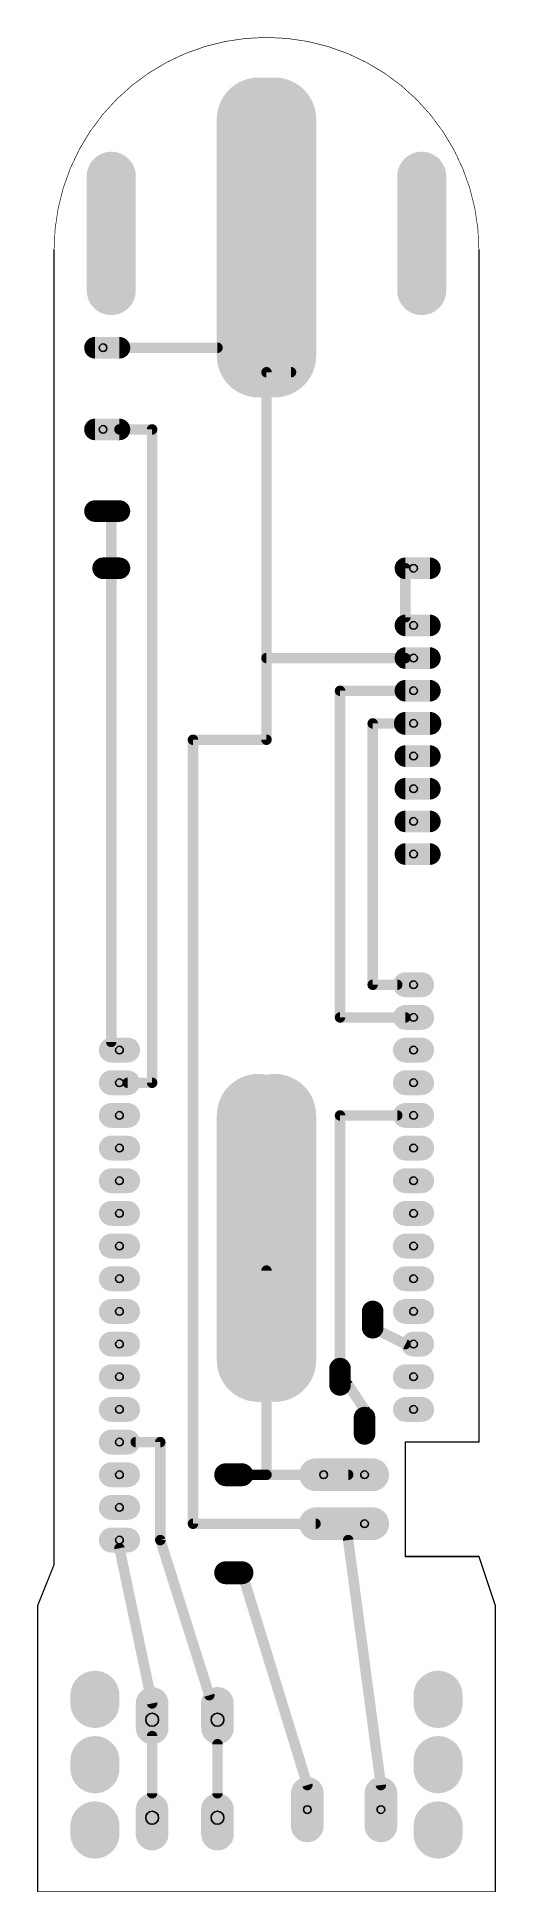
# Model space of a CAD drawing. Extents: x 0 to 36, y 2 to 146.
import ezdxf

# ---------------------------------------------------------------- set-up
doc = ezdxf.new("R2010")
doc.units = 0
doc.layers.add('16', color=174, linetype='CONTINUOUS')
doc.layers.add('20', color=178, linetype='CONTINUOUS')

msp = doc.modelspace()

# ---------------------------------------------------------------- linework, layer by layer
at = {"layer": '16'}
for points, const_width in [([(34.29, 129.54, 1), (1.27, 129.54)], 0.05), ([(18.7579, 139.7, 1), (15.5321, 139.7)], 3.2258), ([(19.3929, 139.7, 1), (16.1671, 139.7)], 3.2258), ([(20.0279, 139.7, 1), (16.8021, 139.7)], 3.2258), ([(6.6675, 135.255, 1), (4.7625, 135.255)], 1.905), ([(30.7975, 135.255, 1), (28.8925, 135.255)], 1.905), ([(1.295, 129.54, 1), (1.245, 129.54)], 0.05), ([(1.2575, 129.54, 1), (1.2825, 129.54)], 0.025), ([(34.315, 129.54, 1), (34.265, 129.54)], 0.05), ([(34.2775, 129.54, 1), (34.3025, 129.54)], 0.025), ([(4.7625, 126.365, 1), (6.6675, 126.365)], 1.905), ([(28.8925, 126.365, 1), (30.7975, 126.365)], 1.905), ([(4.445, 122.3391, 1), (4.445, 121.5009)], 0.8382), ([(6.35, 121.5009, 1), (6.35, 122.3391)], 0.8382), ([(15.5321, 121.285, 1), (18.7579, 121.285)], 3.2258), ([(16.1671, 121.285, 1), (19.3929, 121.285)], 3.2258), ([(16.8021, 121.285, 1), (20.0279, 121.285)], 3.2258), ([(6.985, 122.1232, 1), (6.985, 121.7168)], 0.4064), ([(13.97, 121.7168, 1), (13.97, 122.1232)], 0.4064), ([(17.78, 120.2182, 1), (17.78, 119.8118)], 0.4064), ([(17.9832, 120.015, 1), (17.5768, 120.015)], 0.4064), ([(19.685, 119.8118, 1), (19.685, 120.2182)], 0.4064), ([(4.445, 115.9891, 1), (4.445, 115.1509)], 0.8382), ([(6.35, 115.1509, 1), (6.35, 115.9891)], 0.8382), ([(6.35, 115.7732, 1), (6.35, 115.3668)], 0.4064), ([(9.0932, 115.57, 1), (8.6868, 115.57)], 0.4064), ([(8.89, 115.3668, 1), (8.89, 115.7732)], 0.4064), ([(4.445, 109.6391, 1), (4.445, 108.8009)], 0.8382), ([(5.715, 109.6391, 1), (5.715, 108.8009)], 0.8382), ([(5.715, 108.8009, 1), (5.715, 109.6391)], 0.8382), ([(5.9182, 109.22, 1), (5.5118, 109.22)], 0.4064), ([(6.35, 108.8009, 1), (6.35, 109.6391)], 0.8382), ([(5.08, 105.1941, 1), (5.08, 104.3559)], 0.8382), ([(6.35, 104.3559, 1), (6.35, 105.1941)], 0.8382), ([(28.575, 105.1941, 1), (28.575, 104.3559)], 0.8382), ([(30.48, 104.3559, 1), (30.48, 105.1941)], 0.8382), ([(28.7782, 104.775, 1), (28.3718, 104.775)], 0.4064), ([(28.575, 100.7491, 1), (28.575, 99.9109)], 0.8382), ([(28.3718, 100.965, 1), (28.7782, 100.965)], 0.4064), ([(30.48, 99.9109, 1), (30.48, 100.7491)], 0.8382), ([(17.78, 97.9932, 1), (17.78, 97.5868)], 0.4064), ([(28.575, 98.2091, 1), (28.575, 97.3709)], 0.8382), ([(28.575, 97.5868, 1), (28.575, 97.9932)], 0.4064), ([(30.48, 97.3709, 1), (30.48, 98.2091)], 0.8382), ([(23.495, 95.4532, 1), (23.495, 95.0468)], 0.4064), ([(23.6982, 95.25, 1), (23.2918, 95.25)], 0.4064), ([(28.575, 95.6691, 1), (28.575, 94.8309)], 0.8382), ([(27.94, 95.0468, 1), (27.94, 95.4532)], 0.4064), ([(30.48, 94.8309, 1), (30.48, 95.6691)], 0.8382), ([(26.2382, 92.71, 1), (25.8318, 92.71)], 0.4064), ([(26.035, 92.9132, 1), (26.035, 92.5068)], 0.4064), ([(28.575, 93.1545, 1), (28.575, 92.2655)], 0.889), ([(27.94, 92.5068, 1), (27.94, 92.9132)], 0.4064), ([(30.48, 92.2655, 1), (30.48, 93.1545)], 0.889), ([(12.065, 91.6432, 1), (12.065, 91.2368)], 0.4064), ([(12.2682, 91.44, 1), (11.8618, 91.44)], 0.4064), ([(17.5768, 91.44, 1), (17.9832, 91.44)], 0.4064), ([(17.78, 91.2368, 1), (17.78, 91.6432)], 0.4064), ([(28.575, 90.5891, 1), (28.575, 89.7509)], 0.8382), ([(30.48, 89.7509, 1), (30.48, 90.5891)], 0.8382), ([(28.575, 88.0491, 1), (28.575, 87.2109)], 0.8382), ([(30.48, 87.2109, 1), (30.48, 88.0491)], 0.8382), ([(28.575, 85.5091, 1), (28.575, 84.6709)], 0.8382), ([(30.48, 84.6709, 1), (30.48, 85.5091)], 0.8382), ([(28.575, 82.9691, 1), (28.575, 82.1309)], 0.8382), ([(30.48, 82.1309, 1), (30.48, 82.9691)], 0.8382), ([(26.035, 72.5932, 1), (26.035, 72.1868)], 0.4064), ([(25.8318, 72.39, 1), (26.2382, 72.39)], 0.4064), ([(28.575, 72.8726, 1), (28.575, 71.9074)], 0.9652), ([(27.94, 72.1868, 1), (27.94, 72.5932)], 0.4064), ([(29.845, 71.9074, 1), (29.845, 72.8726)], 0.9652), ([(28.575, 70.3326, 1), (28.575, 69.3674)], 0.9652), ([(29.845, 69.3674, 1), (29.845, 70.3326)], 0.9652), ([(23.495, 70.0532, 1), (23.495, 69.6468)], 0.4064), ([(23.2918, 69.85, 1), (23.6982, 69.85)], 0.4064), ([(28.575, 69.6468, 1), (28.575, 70.0532)], 0.4064), ([(5.715, 67.7926, 1), (5.715, 66.8274)], 0.9652), ([(5.5118, 67.945, 1), (5.9182, 67.945)], 0.4064), ([(6.985, 66.8274, 1), (6.985, 67.7926)], 0.9652), ([(28.575, 67.7926, 1), (28.575, 66.8274)], 0.9652), ([(29.845, 66.8274, 1), (29.845, 67.7926)], 0.9652), ([(5.715, 65.2526, 1), (5.715, 64.2874)], 0.9652), ([(6.985, 64.2874, 1), (6.985, 65.2526)], 0.9652), ([(6.985, 64.9732, 1), (6.985, 64.5668)], 0.4064), ([(8.6868, 64.77, 1), (9.0932, 64.77)], 0.4064), ([(8.89, 64.5668, 1), (8.89, 64.9732)], 0.4064), ([(18.7579, 62.23, 1), (15.5321, 62.23)], 3.2258), ([(20.0279, 62.23, 1), (16.8021, 62.23)], 3.2258), ([(28.575, 65.2526, 1), (28.575, 64.2874)], 0.9652), ([(29.845, 64.2874, 1), (29.845, 65.2526)], 0.9652), ([(5.715, 62.7126, 1), (5.715, 61.7474)], 0.9652), ([(6.985, 61.7474, 1), (6.985, 62.7126)], 0.9652), ([(23.495, 62.4332, 1), (23.495, 62.0268)], 0.4064), ([(23.6982, 62.23, 1), (23.2918, 62.23)], 0.4064), ([(28.575, 62.7126, 1), (28.575, 61.7474)], 0.9652), ([(27.94, 62.0268, 1), (27.94, 62.4332)], 0.4064), ([(29.845, 61.7474, 1), (29.845, 62.7126)], 0.9652), ([(5.715, 60.1726, 1), (5.715, 59.2074)], 0.9652), ([(6.985, 59.2074, 1), (6.985, 60.1726)], 0.9652), ([(28.575, 60.1726, 1), (28.575, 59.2074)], 0.9652), ([(29.845, 59.2074, 1), (29.845, 60.1726)], 0.9652), ([(5.715, 57.6326, 1), (5.715, 56.6674)], 0.9652), ([(6.985, 56.6674, 1), (6.985, 57.6326)], 0.9652), ([(28.575, 57.6326, 1), (28.575, 56.6674)], 0.9652), ([(29.845, 56.6674, 1), (29.845, 57.6326)], 0.9652), ([(5.715, 55.0926, 1), (5.715, 54.1274)], 0.9652), ([(6.985, 54.1274, 1), (6.985, 55.0926)], 0.9652), ([(28.575, 55.0926, 1), (28.575, 54.1274)], 0.9652), ([(29.845, 54.1274, 1), (29.845, 55.0926)], 0.9652), ([(5.715, 52.5526, 1), (5.715, 51.5874)], 0.9652), ([(6.985, 51.5874, 1), (6.985, 52.5526)], 0.9652), ([(28.575, 52.5526, 1), (28.575, 51.5874)], 0.9652), ([(29.845, 51.5874, 1), (29.845, 52.5526)], 0.9652), ([(5.715, 50.0126, 1), (5.715, 49.0474)], 0.9652), ([(6.985, 49.0474, 1), (6.985, 50.0126)], 0.9652), ([(17.9832, 50.165, 1), (17.5768, 50.165)], 0.4064), ([(28.575, 50.0126, 1), (28.575, 49.0474)], 0.9652), ([(29.845, 49.0474, 1), (29.845, 50.0126)], 0.9652), ([(5.715, 47.4726, 1), (5.715, 46.5074)], 0.9652), ([(6.985, 46.5074, 1), (6.985, 47.4726)], 0.9652), ([(26.4541, 46.99, 1), (25.6159, 46.99)], 0.8382), ([(28.575, 47.4726, 1), (28.575, 46.5074)], 0.9652), ([(29.845, 46.5074, 1), (29.845, 47.4726)], 0.9652), ([(5.715, 44.9326, 1), (5.715, 43.9674)], 0.9652), ([(6.985, 43.9674, 1), (6.985, 44.9326)], 0.9652), ([(15.5321, 43.18, 1), (18.7579, 43.18)], 3.2258), ([(16.8021, 43.18, 1), (20.0279, 43.18)], 3.2258), ([(25.6159, 45.72, 1), (26.4541, 45.72)], 0.8382), ([(26.1259, 45.9017, 1), (25.9441, 45.5383)], 0.4064), ([(29.21, 44.9326, 1), (29.21, 43.9674)], 0.9652), ([(28.4841, 44.2683, 1), (28.6659, 44.6317)], 0.4064), ([(29.845, 43.9674, 1), (29.845, 44.9326)], 0.9652), ([(23.9141, 42.545, 1), (23.0759, 42.545)], 0.8382), ([(23.2918, 43.18, 1), (23.6982, 43.18)], 0.4064), ([(5.715, 42.3926, 1), (5.715, 41.4274)], 0.9652), ([(6.985, 41.4274, 1), (6.985, 42.3926)], 0.9652), ([(28.575, 42.3926, 1), (28.575, 41.4274)], 0.9652), ([(29.845, 41.4274, 1), (29.845, 42.3926)], 0.9652), ([(23.0759, 41.275, 1), (23.9141, 41.275)], 0.8382), ([(24.2991, 41.3877, 1), (23.9609, 41.1623)], 0.4064), ([(5.715, 39.8526, 1), (5.715, 38.8874)], 0.9652), ([(6.985, 38.8874, 1), (6.985, 39.8526)], 0.9652), ([(25.8191, 38.735, 1), (24.9809, 38.735)], 0.8382), ([(25.2309, 39.2573, 1), (25.5691, 39.4827)], 0.4064), ([(28.575, 39.8526, 1), (28.575, 38.8874)], 0.9652), ([(29.845, 38.8874, 1), (29.845, 39.8526)], 0.9652), ([(5.715, 37.3126, 1), (5.715, 36.3474)], 0.9652), ([(6.985, 36.3474, 1), (6.985, 37.3126)], 0.9652), ([(24.9809, 37.465, 1), (25.8191, 37.465)], 0.8382), ([(7.62, 37.0332, 1), (7.62, 36.6268)], 0.4064), ([(9.7282, 36.83, 1), (9.3218, 36.83)], 0.4064), ([(9.525, 36.6268, 1), (9.525, 37.0332)], 0.4064), ([(28.575, 36.855, 1), (28.575, 36.805)], 0.05), ([(28.6, 36.83, 1), (28.55, 36.83)], 0.05), ([(34.265, 36.83, 1), (34.315, 36.83)], 0.05), ([(34.29, 36.805, 1), (34.29, 36.855)], 0.05), ([(5.715, 34.7726, 1), (5.715, 33.8074)], 0.9652), ([(6.985, 33.8074, 1), (6.985, 34.7726)], 0.9652), ([(14.605, 34.7345, 1), (14.605, 33.8455)], 0.889), ([(15.875, 33.8455, 1), (15.875, 34.7345)], 0.889), ([(16.51, 34.4932, 1), (16.51, 34.0868)], 0.4064), ([(17.78, 34.4932, 1), (17.78, 34.0868)], 0.4064), ([(17.78, 34.0868, 1), (17.78, 34.4932)], 0.4064), ([(21.59, 34.925, 1), (21.59, 33.655)], 1.27), ([(24.13, 34.0868, 1), (24.13, 34.4932)], 0.4064), ([(26.035, 33.655, 1), (26.035, 34.925)], 1.27), ([(17.5768, 34.29, 1), (17.9832, 34.29)], 0.4064), ([(5.715, 32.2326, 1), (5.715, 31.2674)], 0.9652), ([(6.985, 31.2674, 1), (6.985, 32.2326)], 0.9652), ([(21.59, 31.115, 1), (21.59, 29.845)], 1.27), ([(26.035, 29.845, 1), (26.035, 31.115)], 1.27), ([(12.065, 30.6832, 1), (12.065, 30.2768)], 0.4064), ([(11.8618, 30.48, 1), (12.2682, 30.48)], 0.4064), ([(21.59, 30.2768, 1), (21.59, 30.6832)], 0.4064), ([(5.715, 29.6926, 1), (5.715, 28.7274)], 0.9652), ([(6.5488, 28.6169, 1), (6.1512, 28.5331)], 0.4064), ([(6.985, 28.7274, 1), (6.985, 29.6926)], 0.9652), ([(9.7188, 29.2712, 1), (9.3312, 29.1488)], 0.4064), ([(9.3218, 29.21, 1), (9.7282, 29.21)], 0.4064), ([(24.3314, 29.2369, 1), (23.9286, 29.1831)], 0.4064), ([(14.605, 27.1145, 1), (14.605, 26.2255)], 0.889), ([(15.875, 26.2255, 1), (15.875, 27.1145)], 0.889), ([(28.575, 27.97, 1), (28.575, 27.91)], 0.06), ([(28.55, 27.94, 1), (28.6, 27.94)], 0.05), ([(34.3137, 27.9479, 1), (34.2663, 27.9321)], 0.05), ([(34.29, 27.91, 1), (34.29, 27.97)], 0.06), ([(1.245, 27.305, 1), (1.295, 27.305)], 0.05), ([(1.2932, 27.2957, 1), (1.2468, 27.3143)], 0.05), ([(16.0692, 26.7298, 1), (15.6808, 26.6102)], 0.4064), ([(0.025, 24.13, 1), (-0.025, 24.13)], 0.05), ([(-0.0232, 24.1393, 1), (0.0232, 24.1207)], 0.05), ([(35.585, 24.13, 1), (35.535, 24.13)], 0.05), ([(35.5363, 24.1221, 1), (35.5837, 24.1379)], 0.05), ([(5.3975, 17.145, 1), (3.4925, 17.145)], 1.905), ([(32.0675, 17.145, 1), (30.1625, 17.145)], 1.905), ([(3.4925, 16.51, 1), (5.3975, 16.51)], 1.905), ([(9.525, 16.51, 1), (8.255, 16.51)], 1.27), ([(14.605, 16.51, 1), (13.335, 16.51)], 1.27), ([(13.1412, 17.0838, 1), (13.5288, 17.2062)], 0.4064), ([(30.1625, 16.51, 1), (32.0675, 16.51)], 1.905), ([(8.6912, 16.4681, 1), (9.0888, 16.5519)], 0.4064), ([(8.255, 14.605, 1), (9.525, 14.605)], 1.27), ([(13.335, 14.605, 1), (14.605, 14.605)], 1.27), ([(5.3975, 12.065, 1), (3.4925, 12.065)], 1.905), ([(9.0932, 13.97, 1), (8.6868, 13.97)], 0.4064), ([(14.1732, 13.335, 1), (13.7668, 13.335)], 0.4064), ([(32.0675, 12.065, 1), (30.1625, 12.065)], 1.905), ([(3.4925, 11.43, 1), (5.3975, 11.43)], 1.905), ([(30.1625, 11.43, 1), (32.0675, 11.43)], 1.905), ([(21.59, 9.525, 1), (20.32, 9.525)], 1.27), ([(20.7608, 10.1002, 1), (21.1492, 10.2198)], 0.4064), ([(27.305, 9.525, 1), (26.035, 9.525)], 1.27), ([(26.4686, 10.1331, 1), (26.8714, 10.1869)], 0.4064), ([(5.3975, 6.985, 1), (3.4925, 6.985)], 1.905), ([(9.525, 8.255, 1), (8.255, 8.255)], 1.27), ([(8.6868, 9.525, 1), (9.0932, 9.525)], 0.4064), ([(14.605, 8.255, 1), (13.335, 8.255)], 1.27), ([(13.7668, 9.525, 1), (14.1732, 9.525)], 0.4064), ([(32.0675, 6.985, 1), (30.1625, 6.985)], 1.905), ([(3.4925, 6.35, 1), (5.3975, 6.35)], 1.905), ([(20.32, 6.985, 1), (21.59, 6.985)], 1.27), ([(26.035, 6.985, 1), (27.305, 6.985)], 1.27), ([(30.1625, 6.35, 1), (32.0675, 6.35)], 1.905), ([(8.255, 6.35, 1), (9.525, 6.35)], 1.27), ([(13.335, 6.35, 1), (14.605, 6.35)], 1.27), ([(-0.025, 1.905, 1), (0.025, 1.905)], 0.05), ([(0, 1.9175, 1), (0, 1.8925)], 0.025), ([(35.535, 1.905, 1), (35.585, 1.905)], 0.05), ([(35.56, 1.8925, 1), (35.56, 1.9175)], 0.025)]:
    msp.add_lwpolyline(points, format="xyb", dxfattribs=dict(at, const_width=const_width))
for points, const_width in [([(17.145, 139.7), (17.145, 121.285)], 6.4516), ([(17.78, 139.7), (17.78, 121.285)], 6.4516), ([(18.415, 139.7), (18.415, 121.285)], 6.4516), ([(5.715, 135.255), (5.715, 126.365)], 3.81), ([(29.845, 135.255), (29.845, 126.365)], 3.81), ([(1.27, 27.305), (1.27, 129.54)], 0.1), ([(34.29, 129.54), (34.29, 36.83)], 0.1), ([(4.445, 121.92), (6.35, 121.92)], 1.6764), ([(6.985, 121.92), (13.97, 121.92)], 0.8128), ([(17.78, 120.015), (19.685, 120.015)], 0.8128), ([(17.78, 91.44), (17.78, 120.015)], 0.8128), ([(4.445, 115.57), (6.35, 115.57)], 1.6764), ([(8.89, 115.57), (6.35, 115.57)], 0.8128), ([(8.89, 64.77), (8.89, 115.57)], 0.8128), ([(4.445, 109.22), (5.715, 109.22)], 1.6764), ([(5.715, 109.22), (6.35, 109.22)], 1.6764), ([(5.715, 67.945), (5.715, 109.22)], 0.8128), ([(6.35, 104.775), (5.08, 104.775)], 1.6764), ([(30.48, 104.775), (28.575, 104.775)], 1.6764), ([(28.575, 100.965), (28.575, 104.775)], 0.8128), ([(30.48, 100.33), (28.575, 100.33)], 1.6764), ([(28.575, 97.79), (17.78, 97.79)], 0.8128), ([(30.48, 97.79), (28.575, 97.79)], 1.6764), ([(27.94, 95.25), (23.495, 95.25)], 0.8128), ([(23.495, 95.25), (23.495, 69.85)], 0.8128), ([(30.48, 95.25), (28.575, 95.25)], 1.6764), ([(26.035, 72.39), (26.035, 92.71)], 0.8128), ([(26.035, 92.71), (27.94, 92.71)], 0.8128), ([(30.48, 92.71), (28.575, 92.71)], 1.778), ([(17.78, 91.44), (12.065, 91.44)], 0.8128), ([(12.065, 30.48), (12.065, 91.44)], 0.8128), ([(30.48, 90.17), (28.575, 90.17)], 1.6764), ([(30.48, 87.63), (28.575, 87.63)], 1.6764), ([(30.48, 85.09), (28.575, 85.09)], 1.6764), ([(30.48, 82.55), (28.575, 82.55)], 1.6764), ([(27.94, 72.39), (26.035, 72.39)], 0.8128), ([(28.575, 72.39), (29.845, 72.39)], 1.9304), ([(28.575, 69.85), (29.845, 69.85)], 1.9304), ([(23.495, 69.85), (28.575, 69.85)], 0.8128), ([(5.715, 67.31), (6.985, 67.31)], 1.9304), ([(28.575, 67.31), (29.845, 67.31)], 1.9304), ([(5.715, 64.77), (6.985, 64.77)], 1.9304), ([(6.985, 64.77), (8.89, 64.77)], 0.8128), ([(17.145, 43.18), (17.145, 62.23)], 6.4516), ([(18.415, 43.18), (18.415, 62.23)], 6.4516), ([(28.575, 64.77), (29.845, 64.77)], 1.9304), ([(5.715, 62.23), (6.985, 62.23)], 1.9304), ([(23.495, 62.23), (27.94, 62.23)], 0.8128), ([(23.495, 62.23), (23.495, 43.18)], 0.8128), ([(28.575, 62.23), (29.845, 62.23)], 1.9304), ([(5.715, 59.69), (6.985, 59.69)], 1.9304), ([(28.575, 59.69), (29.845, 59.69)], 1.9304), ([(5.715, 57.15), (6.985, 57.15)], 1.9304), ([(28.575, 57.15), (29.845, 57.15)], 1.9304), ([(5.715, 54.61), (6.985, 54.61)], 1.9304), ([(28.575, 54.61), (29.845, 54.61)], 1.9304), ([(5.715, 52.07), (6.985, 52.07)], 1.9304), ([(28.575, 52.07), (29.845, 52.07)], 1.9304), ([(5.715, 49.53), (6.985, 49.53)], 1.9304), ([(17.78, 50.165), (17.78, 34.29)], 0.8128), ([(28.575, 49.53), (29.845, 49.53)], 1.9304), ([(5.715, 46.99), (6.985, 46.99)], 1.9304), ([(26.035, 46.99), (26.035, 45.72)], 1.6764), ([(28.575, 46.99), (29.845, 46.99)], 1.9304), ([(5.715, 44.45), (6.985, 44.45)], 1.9304), ([(26.035, 45.72), (28.575, 44.45)], 0.8128), ([(29.21, 44.45), (29.845, 44.45)], 1.9304), ([(23.495, 42.545), (23.495, 41.275)], 1.6764), ([(5.715, 41.91), (6.985, 41.91)], 1.9304), ([(28.575, 41.91), (29.845, 41.91)], 1.9304), ([(25.4, 39.37), (24.13, 41.275)], 0.8128), ([(5.715, 39.37), (6.985, 39.37)], 1.9304), ([(25.4, 38.735), (25.4, 37.465)], 1.6764), ([(28.575, 39.37), (29.845, 39.37)], 1.9304), ([(5.715, 36.83), (6.985, 36.83)], 1.9304), ([(9.525, 36.83), (7.62, 36.83)], 0.8128), ([(9.525, 29.21), (9.525, 36.83)], 0.8128), ([(34.29, 36.83), (28.575, 36.83)], 0.1), ([(28.575, 36.83), (28.575, 27.94)], 0.1), ([(5.715, 34.29), (6.985, 34.29)], 1.9304), ([(14.605, 34.29), (15.875, 34.29)], 1.778), ([(17.78, 34.29), (16.51, 34.29)], 0.8128), ([(24.13, 34.29), (17.78, 34.29)], 0.8128), ([(21.59, 34.29), (26.035, 34.29)], 2.54), ([(5.715, 31.75), (6.985, 31.75)], 1.9304), ([(26.035, 30.48), (21.59, 30.48)], 2.54), ([(21.59, 30.48), (12.065, 30.48)], 0.8128), ([(5.715, 29.21), (6.985, 29.21)], 1.9304), ([(6.35, 28.575), (8.89, 16.51)], 0.8128), ([(13.335, 17.145), (9.525, 29.21)], 0.8128), ([(24.13, 29.21), (26.67, 10.16)], 0.8128), ([(15.875, 26.67), (14.605, 26.67)], 1.778), ([(34.29, 27.94), (28.575, 27.94)], 0.12), ([(34.29, 27.94), (35.56, 24.13)], 0.1), ([(0, 24.13), (1.27, 27.305)], 0.1), ([(20.955, 10.16), (15.875, 26.67)], 0.8128), ([(0, 1.905), (0, 24.13)], 0.1), ([(35.56, 24.13), (35.56, 1.905)], 0.1), ([(4.445, 16.51), (4.445, 17.145)], 3.81), ([(31.115, 16.51), (31.115, 17.145)], 3.81), ([(8.89, 16.51), (8.89, 14.605)], 2.54), ([(13.97, 16.51), (13.97, 14.605)], 2.54), ([(4.445, 11.43), (4.445, 12.065)], 3.81), ([(8.89, 13.97), (8.89, 9.525)], 0.8128), ([(13.97, 13.335), (13.97, 9.525)], 0.8128), ([(31.115, 11.43), (31.115, 12.065)], 3.81), ([(20.955, 9.525), (20.955, 6.985)], 2.54), ([(26.67, 6.985), (26.67, 9.525)], 2.54), ([(4.445, 6.35), (4.445, 6.985)], 3.81), ([(8.89, 8.255), (8.89, 6.35)], 2.54), ([(13.97, 6.35), (13.97, 8.255)], 2.54), ([(31.115, 6.35), (31.115, 6.985)], 3.81), ([(0, 1.905), (35.56, 1.905)], 0.05)]:
    msp.add_lwpolyline(points, dxfattribs=dict(at, const_width=const_width))
at = {"layer": '20'}
for centre, radius in [((5.08, 121.92), 0.3), ((5.08, 115.57), 0.3), ((5.08, 109.22), 0.3), ((5.715, 104.775), 0.3), ((29.21, 104.775), 0.3), ((29.21, 100.33), 0.3), ((29.21, 97.79), 0.3), ((29.21, 95.25), 0.3), ((29.21, 92.71), 0.3), ((29.21, 90.17), 0.3), ((29.21, 87.63), 0.3), ((29.21, 85.09), 0.3), ((29.21, 82.55), 0.3), ((29.21, 72.39), 0.3), ((29.21, 69.85), 0.3), ((6.35, 67.31), 0.3), ((29.21, 67.31), 0.3), ((6.35, 64.77), 0.3), ((29.21, 64.77), 0.3), ((6.35, 62.23), 0.3), ((29.21, 62.23), 0.3), ((6.35, 59.69), 0.3), ((29.21, 59.69), 0.3), ((6.35, 57.15), 0.3), ((29.21, 57.15), 0.3), ((6.35, 54.61), 0.3), ((29.21, 54.61), 0.3), ((6.35, 52.07), 0.3), ((29.21, 52.07), 0.3), ((6.35, 49.53), 0.3), ((29.21, 49.53), 0.3), ((6.35, 46.99), 0.3), ((26.035, 46.355), 0.3), ((29.21, 46.99), 0.3), ((6.35, 44.45), 0.3), ((29.21, 44.45), 0.3), ((6.35, 41.91), 0.3), ((23.495, 41.91), 0.3), ((29.21, 41.91), 0.3), ((6.35, 39.37), 0.3), ((29.21, 39.37), 0.3), ((25.4, 38.1), 0.3), ((6.35, 36.83), 0.3), ((6.35, 34.29), 0.3), ((15.24, 34.29), 0.3), ((22.225, 34.29), 0.3), ((25.4, 34.29), 0.3), ((6.35, 31.75), 0.3), ((25.4, 30.48), 0.3), ((6.35, 29.21), 0.3), ((15.24, 26.67), 0.3), ((8.89, 15.24), 0.5), ((13.97, 15.24), 0.5), ((8.89, 7.62), 0.5), ((13.97, 7.62), 0.5), ((20.955, 8.255), 0.3), ((26.67, 8.255), 0.3)]:
    msp.add_circle(centre, radius, dxfattribs=at)

doc.saveas('drawing.dxf')
